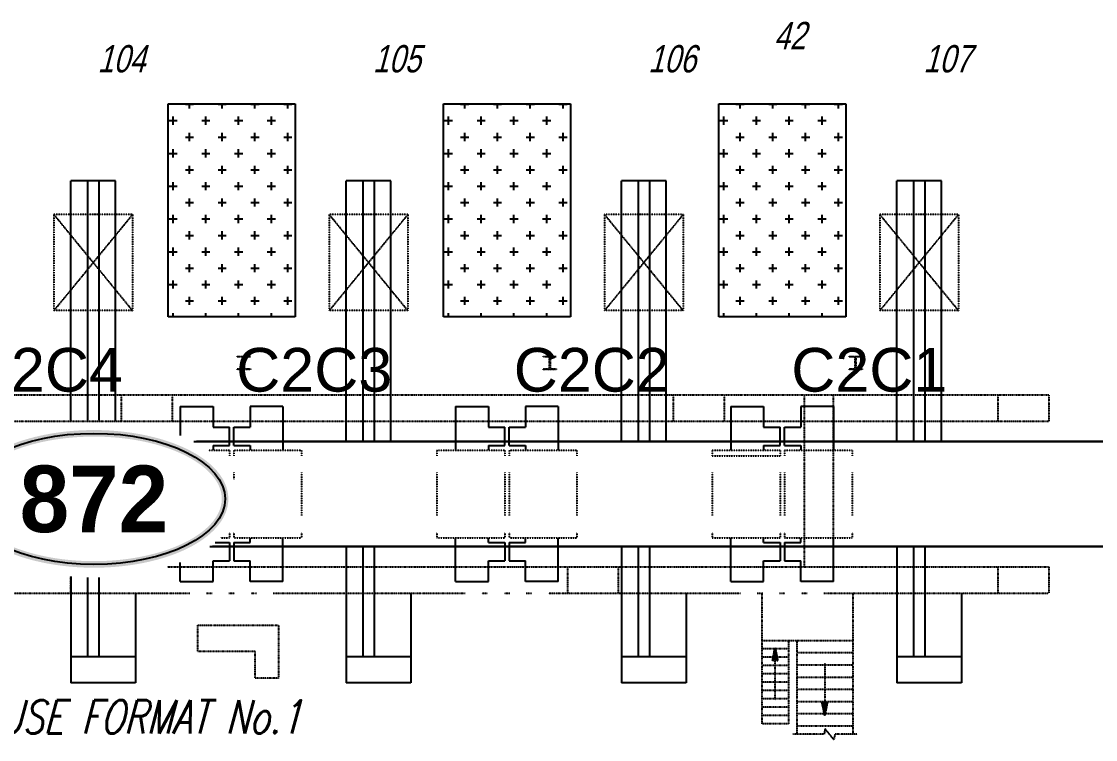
# Model space of a CAD drawing. Header units: millimetres. Extents: x -1732 to 458256, y -4349 to 130988.
# Drawn here: x 47400 to 71978, y 63713 to 80144 of the extents above; entities that cross this region are included whole.
import ezdxf
from ezdxf.enums import TextEntityAlignment as Align

# ---------------------------------------------------------------- set-up
doc = ezdxf.new("R2010")
doc.units = ezdxf.units.MM
doc.header["$LTSCALE"] = 0.01
doc.header["$MEASUREMENT"] = 0
doc.linetypes.add('HIDDEN2', pattern=[4.7625, 3.175, -1.5875])
doc.linetypes.add('PHANTOM2', pattern=[31.75, 15.875, -3.175, 3.175, -3.175, 3.175, -3.175])
for name, color, linetype in [('Entreposage des rouleaux', 251, 'CONTINUOUS'), ('F-E-EQP', 251, 'CONTINUOUS'), ('F-E-EQP-PH2', 251, 'PHANTOM2'), ('F-E-EQP-TXT-MV2', 251, 'CONTINUOUS'), ('F-N-EQP', 251, 'CONTINUOUS'), ('NODETEXT', 5, 'CONTINUOUS'), ('NODETEXTOLD', 5, 'CONTINUOUS'), ('S-E-ACI', 251, 'PHANTOM2'), ('TEX', 5, 'CONTINUOUS')]:
    doc.layers.add(name, color=color, linetype=linetype)
doc.styles.add('CONTOUR', font='BOLD.SHX', dxfattribs={"height": 1600})
doc.styles.add('R15', font='arial.ttf', dxfattribs={"height": 1.5})
doc.styles.add('ROMANS', font='ROMANS.SHX', dxfattribs={"width": 0.75, "oblique": 15})
doc.styles.add('TEXTXP', font='arial.ttf', dxfattribs={"width": 0.75, "oblique": 15})

msp = doc.modelspace()

# ---------------------------------------------------------------- hatches: boundary and pattern name
at = {"layer": 'Entreposage des rouleaux', "linetype": 'Continuous'}
h = msp.add_hatch(dxfattribs=at)
h.set_pattern_fill('CROSS', color=256, scale=1500)
h.set_pattern_definition([(0, (-59100.03, -38000), (375, 375), [187.5, -562.5]), (90, (-59006.28, -38093.75), (-375, 375), [187.5, -562.5])])
h.paths.add_polyline_path([(53662.96978, 78259.73333), (50759.61488, 78259.73333), (50759.61488, 73385.636), (53662.96978, 73385.636)])
h = msp.add_hatch(dxfattribs=at)
h.set_pattern_fill('CROSS', color=256, scale=1500)
h.set_pattern_definition([(0, (-52800.02, -38000), (375, 375), [187.5, -562.5]), (90, (-52706.27, -38093.75), (-375, 375), [187.5, -562.5])])
h.paths.add_polyline_path([(59962.97776, 78259.73333), (57059.62285, 78259.73333), (57059.62285, 73385.636), (59962.97776, 73385.636)])
h = msp.add_hatch(dxfattribs=at)
h.set_pattern_fill('CROSS', color=256, scale=1500)
h.set_pattern_definition([(0, (-46500, -38000), (375, 375), [187.5, -562.5]), (90, (-46406.26, -38093.75), (-375, 375), [187.5, -562.5])])
h.paths.add_polyline_path([(66262.98573, 78259.73333), (63359.63083, 78259.73333), (63359.63083, 73385.636), (66262.98573, 73385.636)])
at = {"layer": 'F-E-EQP-TXT-MV2', "linetype": 'Continuous'}
h = msp.add_hatch(color=256, dxfattribs=at)
edge = h.paths.add_edge_path(flags=16)
edge.add_spline(control_points=[(46133.66704, 69219.34124), (46133.66704, 69184.89918), (46136.30078, 69150.45609), (46146.86511, 69081.57717), (46154.79696, 69047.13991), (46176.0282, 68978.33366), (46189.32916, 68943.96452), (46221.36413, 68875.43639), (46240.09918, 68841.27817), (46283.02093, 68773.38323), (46307.20794, 68739.6475), (46360.98496, 68672.84951), (46390.57481, 68639.78802), (46455.04045, 68574.60365), (46489.9159, 68542.48124), (46564.77549, 68479.435), (46604.7593, 68448.51139), (46689.60856, 68388.1078), (46734.47375, 68358.6279), (46828.81796, 68301.33777), (46878.29679, 68273.52756), (46981.56673, 68219.7827), (47035.3577, 68193.84804), (47146.92186, 68144.04014), (47204.69492, 68120.16689), (47323.86864, 68074.64816), (47385.2692, 68053.00267), (47511.32192, 68012.08677), (47575.97399, 67992.81636), (47708.1352, 67956.77935), (47775.64425, 67940.01275), (47913.10882, 67909.09365), (47983.06426, 67894.94116), (48124.99742, 67869.34235), (48196.97506, 67857.89601), (48367.7972, 67834.28982), (48467.28902, 67823.26454), (48668.06542, 67806.39109), (48769.34962, 67800.54291), (48972.60332, 67794.09121), (49074.57245, 67793.48769), (49278.08173, 67797.53224), (49379.6215, 67802.18032), (49581.16207, 67816.67445), (49681.16249, 67826.52049), (49878.52969, 67851.2964), (49975.89611, 67866.22626), (50166.92693, 67900.9954), (50260.59097, 67920.83468), (50443.18581, 67965.18803), (50532.11624, 67989.70212), (50704.26049, 68043.11014), (50787.47393, 68072.0041), (50947.25984, 68133.81575), (51023.83187, 68166.7335), (51169.48184, 68236.17386), (51238.55919, 68272.69654), (51357.16284, 68342.24266), (51408.00091, 68374.77011), (51503.66258, 68441.64705), (51548.48573, 68475.99643), (51631.80106, 68546.18094), (51670.29269, 68582.01569), (51740.70476, 68654.81213), (51772.62468, 68691.77299), (51829.74664, 68766.45756), (51854.94856, 68804.17987), (51898.5932, 68880.05158), (51917.03685, 68918.19931), (51947.21949, 68994.66252), (51958.96077, 69032.97726), (51975.84109, 69109.63278), (51980.98273, 69147.97508), (51984.73526, 69224.65436), (51983.34693, 69262.99471), (51974.02147, 69339.67174), (51966.08256, 69378.01121), (51943.56322, 69454.61839), (51928.98009, 69492.88656), (51893.07979, 69569.15997), (51871.76088, 69607.1639), (51822.36927, 69682.61135), (51794.29616, 69720.05323), (51731.48132, 69794.02256), (51696.73997, 69830.54885), (51620.77676, 69902.32099), (51579.55548, 69937.56623), (51490.90729, 70006.42497), (51443.4809, 70040.03822), (51342.76693, 70105.30835), (51289.47974, 70136.96518), (51177.44451, 70198.02845), (51118.69675, 70227.43491), (50996.1867, 70283.73439), (50932.42462, 70310.62743), (50800.37096, 70361.66713), (50732.07956, 70385.81381), (50591.48541, 70431.15711), (50519.18282, 70452.35374), (50371.1128, 70491.62183), (50295.34552, 70509.69329), (50140.9167, 70542.56413), (50062.2553, 70557.3635), (49902.62867, 70583.57131), (49821.66358, 70594.97974), (49658.03575, 70614.31484), (49575.37316, 70622.2415), (49408.96806, 70634.55033), (49325.2257, 70638.9325), (49157.28618, 70644.11779), (49073.08916, 70644.92091), (48904.86849, 70642.9418), (48820.84499, 70640.15955), (48653.59838, 70631.03162), (48570.37541, 70624.68593), (48405.35142, 70608.48121), (48323.55054, 70598.62218), (48161.98261, 70575.46905), (48082.2157, 70562.17494), (47925.3137, 70532.25796), (47848.17876, 70515.63508), (47697.12067, 70479.19491), (47623.19767, 70459.3776), (47479.12125, 70416.71105), (47408.96798, 70393.86178), (47272.96242, 70345.32214), (47207.11028, 70319.63174), (47080.20741, 70265.62959), (47019.15686, 70237.3178), (46902.32149, 70178.32233), (46846.53691, 70147.63862), (46740.65526, 70084.1793), (46690.55853, 70051.40371), (46596.42324, 69984.07149), (46552.38514, 69949.515), (46470.67488, 69878.96066), (46433.00328, 69842.96323), (46364.25533, 69769.88773), (46333.17949, 69732.81056), (46277.75683, 69657.9383), (46253.41004, 69620.14469), (46211.47347, 69544.1685), (46193.8826, 69505.98753), (46165.39374, 69429.4828), (46154.49333, 69391.15954), (46139.28228, 69314.49608), (46134.96916, 69276.15405), (46133.7513, 69231.65667), (46133.66704, 69225.49895), (46133.66704, 69219.34124)], knot_values=[0, 0, 0, 0, 0.07653791, 0.07653791, 0.1530758201, 0.1530758201, 0.2296137301, 0.2296137301, 0.3061516401, 0.3061516401, 0.3826895501, 0.3826895501, 0.4592274602, 0.4592274602, 0.5357653702, 0.5357653702, 0.6123032802, 0.6123032802, 0.6888411903, 0.6888411903, 0.7653791003, 0.7653791003, 0.8419170103, 0.8419170103, 0.9184549203, 0.9184549203, 0.9949928304, 0.9949928304, 1.0715307404, 1.0715307404, 1.1480686504, 1.1480686504, 1.2246065605, 1.2246065605, 1.3011444705, 1.3011444705, 1.4042708289, 1.4042708289, 1.5073971874, 1.5073971874, 1.6105235458, 1.6105235458, 1.7136499042, 1.7136499042, 1.8167762627, 1.8167762627, 1.9199026211, 1.9199026211, 2.0230289795, 2.0230289795, 2.126155338, 2.126155338, 2.2292816964, 2.2292816964, 2.3324080548, 2.3324080548, 2.4355344133, 2.4355344133, 2.5207336817, 2.5207336817, 2.6059329501, 2.6059329501, 2.6911322186, 2.6911322186, 2.776331487, 2.776331487, 2.8615307555, 2.8615307555, 2.9467300239, 2.9467300239, 3.0319292923, 3.0319292923, 3.1171285608, 3.1171285608, 3.2023278292, 3.2023278292, 3.2875270976, 3.2875270976, 3.3727263661, 3.3727263661, 3.4579256345, 3.4579256345, 3.5431249029, 3.5431249029, 3.6283241714, 3.6283241714, 3.7135234398, 3.7135234398, 3.7987227083, 3.7987227083, 3.8839219767, 3.8839219767, 3.9691212451, 3.9691212451, 4.0543205136, 4.0543205136, 4.139519782, 4.139519782, 4.2247190504, 4.2247190504, 4.3099183189, 4.3099183189, 4.3951175873, 4.3951175873, 4.4803168557, 4.4803168557, 4.5655161242, 4.5655161242, 4.6507153926, 4.6507153926, 4.7359146611, 4.7359146611, 4.8211139295, 4.8211139295, 4.9063131979, 4.9063131979, 4.9915124664, 4.9915124664, 5.0767117348, 5.0767117348, 5.1619110032, 5.1619110032, 5.2471102717, 5.2471102717, 5.3323095401, 5.3323095401, 5.4175088085, 5.4175088085, 5.502708077, 5.502708077, 5.5879073454, 5.5879073454, 5.6731066139, 5.6731066139, 5.7583058823, 5.7583058823, 5.8435051507, 5.8435051507, 5.9287044192, 5.9287044192, 6.0139036876, 6.0139036876, 6.099102956, 6.099102956, 6.1843022245, 6.1843022245, 6.2695014929, 6.2695014929, 6.2831853072, 6.2831853072, 6.2831853072, 6.2831853072], degree=3, periodic=0)
edge = h.paths.add_edge_path()
edge.add_spline(control_points=[(45983.66704, 69219.34124), (45983.66704, 69189.88111), (45985.24632, 69160.42117), (45991.54798, 69101.65368), (45996.27019, 69072.34644), (46008.81354, 69014.02665), (46016.63442, 68985.01427), (46035.30894, 68927.40856), (46046.16232, 68898.81524), (46070.82197, 68842.15121), (46084.62804, 68814.08041), (46123.5546, 68743.15315), (46150.70429, 68700.72764), (46211.60063, 68617.59222), (46245.34719, 68576.88111), (46319.1144, 68497.36908), (46359.13538, 68458.56744), (46459.04149, 68370.83256), (46521.16578, 68322.6826), (46655.06843, 68230.42774), (46726.84771, 68186.32289), (46879.21602, 68102.54702), (46959.80536, 68062.87643), (47128.86106, 67988.34556), (47217.32734, 67953.48573), (47401.11327, 67888.92608), (47496.43262, 67859.22664), (47692.81682, 67805.29756), (47793.88123, 67781.0682), (48000.57496, 67738.33891), (48106.20378, 67719.83918), (48320.78725, 67688.77093), (48429.74136, 67676.20256), (48649.69351, 67657.13574), (48760.69098, 67650.63737), (48983.42156, 67643.78275), (49095.15411, 67643.42652), (49318.03705, 67648.86019), (49429.18689, 67654.65007), (49649.59414, 67672.3117), (49758.851, 67684.18337), (49974.18646, 67713.87758), (50080.26452, 67731.69997), (50287.99745, 67773.10101), (50389.65181, 67796.67945), (50587.34911, 67849.33948), (50683.39159, 67878.42078), (50868.74794, 67941.78226), (50958.06147, 67976.06205), (51128.92565, 68049.47498), (51210.47617, 68088.60765), (51364.87023, 68171.35219), (51437.71402, 68214.96361), (51573.83944, 68306.27696), (51637.12192, 68353.97878), (51753.34285, 68453.07973), (51806.28276, 68504.47986), (51893.01176, 68601.54614), (51928.52728, 68646.7012), (51991.49403, 68739.00736), (52018.94477, 68786.16054), (52059.85235, 68870.74682), (52075.08309, 68907.83663), (52100.41228, 68982.75376), (52110.50973, 69020.58109), (52125.42648, 69096.69798), (52130.24485, 69134.9868), (52134.52413, 69211.70241), (52133.98471, 69250.1279), (52127.55673, 69326.77557), (52121.66867, 69364.99651), (52104.63734, 69440.91743), (52093.49505, 69478.6168), (52066.11091, 69553.2297), (52049.86999, 69590.14334), (52012.47511, 69662.97954), (51991.3217, 69698.9026), (51944.29623, 69769.60108), (51918.42433, 69804.37706), (51862.15386, 69872.65624), (51831.7552, 69906.15986), (51742.07011, 69996.52073), (51678.27948, 70051.9441), (51538.38989, 70157.99505), (51462.2889, 70208.62321), (51313.28797, 70296.10074), (51242.18624, 70333.80612), (51093.08133, 70405.3065), (51015.07812, 70439.10121), (50852.92567, 70502.50231), (50768.77656, 70532.10845), (50595.1495, 70586.87844), (50505.67179, 70612.04208), (50322.26044, 70657.70458), (50228.3271, 70678.20328), (50036.92493, 70714.35076), (49939.45642, 70729.99941), (49741.94233, 70756.30337), (49641.8971, 70766.9586), (49440.21582, 70783.17712), (49338.58012, 70788.74037), (49134.72135, 70794.72315), (49032.49863, 70795.14267), (48828.47561, 70790.83407), (48726.67566, 70786.10596), (48524.5034, 70771.54606), (48424.13145, 70761.71431), (48225.80496, 70737.03815), (48127.85078, 70722.19381), (47935.32355, 70687.6287), (47840.75083, 70667.90803), (47655.91386, 70623.76879), (47565.64991, 70599.35037), (47390.31184, 70546.0323), (47305.23798, 70517.13285), (47141.10702, 70455.10193), (47062.05008, 70421.97073), (46910.71902, 70351.75082), (46838.44491, 70314.66242), (46701.38173, 70236.81931), (46636.59241, 70196.06485), (46515.14034, 70111.18856), (46458.47698, 70067.06672), (46353.87027, 69975.75738), (46305.92595, 69928.56914), (46219.32705, 69831.44043), (46180.67172, 69781.49783), (46121.38181, 69691.5934), (46098.65033, 69652.13904), (46059.11197, 69572.07016), (46042.30603, 69531.4549), (46014.85851, 69449.34608), (46004.21848, 69407.85258), (45989.28962, 69324.35463), (45985.00219, 69282.35151), (45983.75588, 69233.32095), (45983.66704, 69226.33109), (45983.66704, 69219.34124)], knot_values=[0, 0, 0, 0, 0.0535638656, 0.0535638656, 0.1071277312, 0.1071277312, 0.1606915968, 0.1606915968, 0.2142554624, 0.2142554624, 0.2678193281, 0.2678193281, 0.3510755973, 0.3510755973, 0.4343318666, 0.4343318666, 0.5175881359, 0.5175881359, 0.627780904, 0.627780904, 0.737973672, 0.737973672, 0.84816644, 0.84816644, 0.9583592081, 0.9583592081, 1.0685519761, 1.0685519761, 1.1787447442, 1.1787447442, 1.2889375122, 1.2889375122, 1.3991302802, 1.3991302802, 1.5093230483, 1.5093230483, 1.6195158163, 1.6195158163, 1.7297085844, 1.7297085844, 1.8399013524, 1.8399013524, 1.9500941204, 1.9500941204, 2.0602868885, 2.0602868885, 2.1704796565, 2.1704796565, 2.2806724246, 2.2806724246, 2.3908651926, 2.3908651926, 2.5010579606, 2.5010579606, 2.6112507287, 2.6112507287, 2.7214434967, 2.7214434967, 2.8128903506, 2.8128903506, 2.9043372045, 2.9043372045, 2.9741279175, 2.9741279175, 3.0439186305, 3.0439186305, 3.1137093434, 3.1137093434, 3.1835000564, 3.1835000564, 3.2532907694, 3.2532907694, 3.3230814824, 3.3230814824, 3.3928721954, 3.3928721954, 3.4626629084, 3.4626629084, 3.5324536214, 3.5324536214, 3.6022443344, 3.6022443344, 3.7246448493, 3.7246448493, 3.8470453642, 3.8470453642, 3.9478848034, 3.9478848034, 4.0487242427, 4.0487242427, 4.1495636819, 4.1495636819, 4.2504031212, 4.2504031212, 4.3512425604, 4.3512425604, 4.4520819997, 4.4520819997, 4.5529214389, 4.5529214389, 4.6537608782, 4.6537608782, 4.7546003174, 4.7546003174, 4.8554397567, 4.8554397567, 4.9562791959, 4.9562791959, 5.0571186351, 5.0571186351, 5.1579580744, 5.1579580744, 5.2587975136, 5.2587975136, 5.3596369529, 5.3596369529, 5.4604763921, 5.4604763921, 5.5613158314, 5.5613158314, 5.6621552706, 5.6621552706, 5.7629947099, 5.7629947099, 5.8638341491, 5.8638341491, 5.9646735884, 5.9646735884, 6.0411243106, 6.0411243106, 6.1175750329, 6.1175750329, 6.1940257551, 6.1940257551, 6.2704764774, 6.2704764774, 6.2831853072, 6.2831853072, 6.2831853072, 6.2831853072], degree=3, periodic=0)

# ---------------------------------------------------------------- linework, layer by layer
at = {"layer": 'Entreposage des rouleaux'}
for p, q in [((50759.61488, 78259.73333), (53662.96978, 78259.73333)), ((50759.61488, 73385.636), (50759.61488, 78259.73333)), ((53662.96978, 78259.73333), (53662.96978, 73385.636)), ((57059.62285, 78259.73333), (59962.97776, 78259.73333)), ((57059.62285, 73385.636), (57059.62285, 78259.73333)), ((59962.97776, 78259.73333), (59962.97776, 73385.636)), ((63359.63083, 78259.73333), (66262.98573, 78259.73333)), ((63359.63083, 73385.636), (63359.63083, 78259.73333)), ((66262.98573, 78259.73333), (66262.98573, 73385.636)), ((53662.96978, 73385.636), (50759.61488, 73385.636)), ((59962.97776, 73385.636), (57059.62285, 73385.636)), ((66262.98573, 73385.636), (63359.63083, 73385.636))]:
    msp.add_line(p, q, dxfattribs=at)
at = {"layer": 'F-E-EQP'}
for p, q in [((48528.67927, 70996.89437), (48528.67927, 76501.31452)), ((49553.67927, 76501.31452), (48528.67927, 76501.31452)), ((48913.67927, 76501.31452), (48913.67927, 71017.67178)), ((49168.67927, 76501.31452), (49168.67927, 71018.38036)), ((49553.67927, 70999.77648), (49553.67927, 76501.31452)), ((54828.68725, 70531.3254), (54828.68725, 76501.31452)), ((55853.68725, 76501.31452), (54828.68725, 76501.31452)), ((55213.68725, 76501.31452), (55213.68725, 70531.3254)), ((55468.68725, 76501.31452), (55468.68725, 70531.3254)), ((55853.68725, 70531.3254), (55853.68725, 76501.31452)), ((61128.69523, 70531.3254), (61128.69523, 76501.31452)), ((62153.69523, 76501.31452), (61128.69523, 76501.31452)), ((61513.69523, 76501.31452), (61513.69523, 70531.3254)), ((61768.69523, 76501.31452), (61768.69523, 70531.3254)), ((62153.69523, 70531.3254), (62153.69523, 76501.31452)), ((67428.7032, 70531.3254), (67428.7032, 76501.31452)), ((68453.7032, 76501.31452), (67428.7032, 76501.31452)), ((67813.7032, 76501.31452), (67813.7032, 70531.3254)), ((68068.7032, 76501.31452), (68068.7032, 70531.3254)), ((68453.7032, 70531.3254), (68453.7032, 76501.31452)), ((51033.67419, 71331.32656), (51033.67419, 70673.36788)), ((51033.67419, 71331.32656), (51783.66556, 71331.32656)), ((51783.66556, 71331.32656), (51783.66556, 70862.35563)), ((53383.66787, 71331.32656), (52633.6765, 71331.32656)), ((52633.6765, 71331.32656), (52633.6765, 70862.35563)), ((53383.66787, 71331.32656), (53383.66787, 70331.31368)), ((57333.68216, 71331.32656), (57333.68216, 70331.31368)), ((57333.68216, 71331.32656), (58083.67353, 71331.32656)), ((58083.67353, 71331.32656), (58083.67353, 70862.35563)), ((59683.67585, 71331.32656), (58933.68448, 71331.32656)), ((58933.68448, 71331.32656), (58933.68448, 70862.35563)), ((59683.67585, 71331.32656), (59683.67585, 70331.31368)), ((63633.66271, 71331.32656), (63633.66271, 70331.31368)), ((63633.66271, 71331.32656), (64383.68151, 71331.32656)), ((64383.68151, 71331.32656), (64383.68151, 70862.35563)), ((65983.68383, 71331.32656), (65233.66502, 71331.32656)), ((65233.66502, 71331.32656), (65233.66502, 70862.35563)), ((65983.68383, 71331.32656), (65983.68383, 70331.31368)), ((51783.66556, 70862.35563), (52158.67039, 70862.35563)), ((52158.67039, 70438.56634), (52158.67039, 70862.35563)), ((52258.66253, 70438.56634), (52258.66253, 70862.35563)), ((52258.66253, 70862.35563), (52633.6765, 70862.35563)), ((58083.67353, 70862.35563), (58458.67836, 70862.35563)), ((58458.67836, 70438.56634), (58458.67836, 70862.35563)), ((58558.67051, 70438.56634), (58558.67051, 70862.35563)), ((58558.67051, 70862.35563), (58933.68448, 70862.35563)), ((64383.68151, 70862.35563), (64758.65891, 70862.35563)), ((64758.65891, 70438.56634), (64758.65891, 70862.35563)), ((64858.67848, 70438.56634), (64858.67848, 70862.35563)), ((64858.67848, 70862.35563), (65233.66502, 70862.35563)), ((51347.67217, 70531.3254), (76635.6864, 70531.3254)), ((76566.71277, 70531.34054), (51405.62972, 70531.34054)), ((51783.66556, 70438.56634), (51783.66556, 70331.31368)), ((51783.66556, 70438.56634), (52158.67039, 70438.56634)), ((52258.66253, 70438.56634), (52633.6765, 70438.56634)), ((52633.6765, 70438.56634), (52633.6765, 70331.31368)), ((58083.67353, 70438.56634), (58083.67353, 70331.31368)), ((58083.67353, 70438.56634), (58458.67836, 70438.56634)), ((58558.67051, 70438.56634), (58933.68448, 70438.56634)), ((58933.68448, 70438.56634), (58933.68448, 70331.31368)), ((64383.68151, 70438.56634), (64383.68151, 70331.31368)), ((64383.68151, 70438.56634), (64758.65891, 70438.56634)), ((64858.67848, 70438.56634), (65233.66502, 70438.56634)), ((65233.66502, 70438.56634), (65233.66502, 70331.31368)), ((52633.6765, 68224.09013), (52633.6765, 68331.31536)), ((53383.66787, 67331.32991), (53383.66787, 68331.31536)), ((57333.68216, 67331.32991), (57333.68216, 68331.31536)), ((58083.67353, 68224.09013), (58083.67353, 68331.31536)), ((58933.68448, 68224.09013), (58933.68448, 68331.31536)), ((59683.67585, 67331.32991), (59683.67585, 68331.31536)), ((63633.66271, 67331.32991), (63633.66271, 68331.31536)), ((64383.68151, 68224.09013), (64383.68151, 68331.31536)), ((65233.66502, 68224.09013), (65233.66502, 68331.31536)), ((65983.68383, 67331.32991), (65983.68383, 68331.31536)), ((51713.26718, 68131.32193), (76635.6864, 68131.32193)), ((76566.71277, 68131.37887), (51771.50064, 68131.37887)), ((51831.50919, 68224.09013), (52158.67039, 68224.09013)), ((52158.67039, 68224.09013), (52158.67039, 67800.26426)), ((52258.66253, 68224.09013), (52633.6765, 68224.09013)), ((52258.66253, 68224.09013), (52258.66253, 67800.26426)), ((54828.68725, 68131.32193), (54828.68725, 65011.31452)), ((55213.68725, 68131.32193), (55213.68725, 65606.31452)), ((55468.68725, 68131.32193), (55468.68725, 65606.31452)), ((58083.67353, 68224.09013), (58458.67836, 68224.09013)), ((58458.67836, 68224.09013), (58458.67836, 67800.26426)), ((58558.67051, 68224.09013), (58933.68448, 68224.09013)), ((58558.67051, 68224.09013), (58558.67051, 67800.26426)), ((61128.69523, 68131.32193), (61128.69523, 65011.31452)), ((61513.69523, 68131.32193), (61513.69523, 65606.31452)), ((61768.69523, 68131.32193), (61768.69523, 65606.31452)), ((64383.68151, 68224.09013), (64758.65891, 68224.09013)), ((64758.65891, 68224.09013), (64758.65891, 67800.26426)), ((64858.67848, 68224.09013), (65233.66502, 68224.09013)), ((64858.67848, 68224.09013), (64858.67848, 67800.26426)), ((67428.7032, 68131.32193), (67428.7032, 65011.31452)), ((67813.7032, 68131.32193), (67813.7032, 65606.31452)), ((68068.7032, 68131.32193), (68068.7032, 65606.31452)), ((51033.67419, 67331.32991), (51033.67419, 67765.31465)), ((51783.66556, 67331.32991), (51783.66556, 67800.26426)), ((51783.66556, 67800.26426), (52158.67039, 67800.26426)), ((52258.66253, 67800.26426), (52633.6765, 67800.26426)), ((52633.6765, 67331.32991), (52633.6765, 67800.26426)), ((58083.67353, 67331.32991), (58083.67353, 67800.26426)), ((58083.67353, 67800.26426), (58458.67836, 67800.26426)), ((58558.67051, 67800.26426), (58933.68448, 67800.26426)), ((58933.68448, 67331.32991), (58933.68448, 67800.26426)), ((64383.68151, 67331.32991), (64383.68151, 67800.26426)), ((64383.68151, 67800.26426), (64758.65891, 67800.26426)), ((64858.67848, 67800.26426), (65233.66502, 67800.26426)), ((65233.66502, 67331.32991), (65233.66502, 67800.26426)), ((48528.67927, 67441.7882), (48528.67927, 65011.31452)), ((48913.67927, 67421.01046), (48913.67927, 65606.31452)), ((49168.67927, 67420.3021), (49168.67927, 65606.31452)), ((51033.67419, 67331.32991), (51783.66556, 67331.32991)), ((53383.66787, 67331.32991), (52633.6765, 67331.32991)), ((57333.68216, 67331.32991), (58083.67353, 67331.32991)), ((59683.67585, 67331.32991), (58933.68448, 67331.32991)), ((63633.66271, 67331.32991), (64383.68151, 67331.32991)), ((65983.68383, 67331.32991), (65233.66502, 67331.32991)), ((50008.67927, 67061.50201), (50008.67927, 65011.31452)), ((56308.68725, 67061.50201), (56308.68725, 65011.31452)), ((62608.69523, 67061.50201), (62608.69523, 65011.31452)), ((68908.7032, 67061.50201), (68908.7032, 65011.31452)), ((50008.67927, 65606.31452), (48528.67927, 65606.31452)), ((56308.68725, 65606.31452), (54828.68725, 65606.31452)), ((62608.69523, 65606.31452), (61128.69523, 65606.31452)), ((68908.7032, 65606.31452), (67428.7032, 65606.31452)), ((50008.67927, 65011.31452), (48528.67927, 65011.31452)), ((56308.68725, 65011.31452), (54828.68725, 65011.31452)), ((62608.69523, 65011.31452), (61128.69523, 65011.31452)), ((68908.7032, 65011.31452), (67428.7032, 65011.31452))]:
    msp.add_line(p, q, dxfattribs=at)
at = {"layer": 'F-E-EQP', "linetype": 'HIDDEN2'}
for p, q in [((48141.24541, 75726.31452), (49941.11314, 73526.47822)), ((49941.11314, 75726.31452), (48141.24541, 73526.47822)), ((48141.24541, 75726.31452), (48141.24541, 73526.47822)), ((49941.11314, 75726.31452), (48141.24541, 75726.31452)), ((49168.67927, 75726.31452), (48913.67927, 75726.31452)), ((49941.11314, 75726.31452), (49941.11314, 73526.47822)), ((54441.25339, 75726.31452), (56241.12112, 73526.47822)), ((56241.12112, 75726.31452), (54441.25339, 73526.47822)), ((54441.25339, 75726.31452), (54441.25339, 73526.47822)), ((56241.12112, 75726.31452), (54441.25339, 75726.31452)), ((55468.68725, 75726.31452), (55213.68725, 75726.31452)), ((56241.12112, 75726.31452), (56241.12112, 73526.47822)), ((60741.26136, 75726.31452), (62541.12909, 73526.47822)), ((62541.12909, 75726.31452), (60741.26136, 73526.47822)), ((60741.26136, 75726.31452), (60741.26136, 73526.47822)), ((62541.12909, 75726.31452), (60741.26136, 75726.31452)), ((61768.69523, 75726.31452), (61513.69523, 75726.31452)), ((62541.12909, 75726.31452), (62541.12909, 73526.47822)), ((67041.26934, 75726.31452), (68841.13707, 73526.47822)), ((68841.13707, 75726.31452), (67041.26934, 73526.47822)), ((67041.26934, 75726.31452), (67041.26934, 73526.47822)), ((68841.13707, 75726.31452), (67041.26934, 75726.31452)), ((68068.7032, 75726.31452), (67813.7032, 75726.31452)), ((68841.13707, 75726.31452), (68841.13707, 73526.47822)), ((49941.11314, 73526.47822), (48141.24541, 73526.47822)), ((56241.12112, 73526.47822), (54441.25339, 73526.47822)), ((62541.12909, 73526.47822), (60741.26136, 73526.47822)), ((68841.13707, 73526.47822), (67041.26934, 73526.47822))]:
    msp.add_line(p, q, dxfattribs=at)
at = {"layer": 'F-E-EQP-PH2'}
for p, q in [((31108.71021, 71601.15447), (70908.27175, 71601.15447)), ((49685.37915, 71601.15447), (49685.37915, 71001.20161)), ((50850.2272, 71601.15447), (50850.2272, 71001.20161)), ((62311.74551, 71601.15447), (62311.74551, 71001.20161)), ((63476.59356, 71601.15447), (63476.59356, 71001.20161)), ((65321.15801, 67661.45487), (65321.15801, 71601.15447)), ((65981.15801, 67661.45487), (65981.15801, 71601.15447)), ((69743.42369, 71601.15447), (69743.42369, 71001.20161)), ((70908.27175, 71601.15447), (70908.27175, 71001.20161)), ((31708.66307, 71001.20161), (70908.27175, 71001.20161)), ((50739.60151, 67661.45487), (70908.27175, 67661.45487)), ((59892.90565, 67661.45487), (59892.90565, 67061.50201)), ((61057.7537, 67661.45487), (61057.7537, 67061.50201)), ((69743.42369, 67661.45487), (69743.42369, 67061.50201)), ((70908.27175, 67661.45487), (70908.27175, 67061.50201)), ((48519.994, 67442.53528), (48519.994, 67061.50201)), ((46861.18134, 67061.50201), (51256.18932, 67061.50201)), ((51637.18932, 67061.50201), (51764.18932, 67061.50201)), ((52145.18932, 67061.50201), (52272.18932, 67061.50201)), ((52653.18932, 67061.50201), (52780.18932, 67061.50201)), ((53161.18932, 67061.50201), (57556.16072, 67061.50201)), ((57937.16072, 67061.50201), (58064.16072, 67061.50201)), ((58445.16072, 67061.50201), (58572.16072, 67061.50201)), ((58953.16072, 67061.50201), (59080.16072, 67061.50201)), ((59461.16072, 67061.50201), (63856.16869, 67061.50201)), ((64237.16869, 67061.50201), (64364.16869, 67061.50201)), ((64340.03263, 67061.50201), (64340.03263, 64069.26517)), ((64745.16869, 67061.50201), (64872.16869, 67061.50201)), ((65253.16869, 67061.50201), (65380.16869, 67061.50201)), ((65761.16869, 67061.50201), (70908.27175, 67061.50201)), ((66423.03263, 67061.50201), (66423.03263, 63834.07483)), ((51438.4713, 66327.46886), (53285.44838, 66327.46886)), ((51438.4713, 65723.37451), (51438.4713, 66327.46886)), ((53285.44838, 66327.46886), (53285.44838, 65119.28016)), ((64340.03263, 65979.09929), (66423.03263, 65979.09929)), ((64950.03263, 65979.09929), (64950.03263, 64069.26517)), ((65139.94975, 65979.09929), (65139.94975, 63834.07483)), ((65139.94975, 65979.09929), (65139.94975, 63834.07483)), ((52748.14551, 65723.37451), (51438.4713, 65723.37451)), ((52748.14551, 65119.28016), (52748.14551, 65723.37451)), ((64950.03263, 65788.11771), (64340.03263, 65788.11771)), ((64645.03263, 64615.59815), (64645.03263, 65814.6929)), ((65139.94975, 65700.09929), (66423.03263, 65700.09929)), ((64950.03263, 65597.13613), (64340.03263, 65597.13613)), ((64950.03263, 65406.12711), (64340.03263, 65406.12711)), ((65139.94975, 65421.09929), (66423.03263, 65421.09929)), ((65781.49119, 65462.64667), (65781.49119, 64263.55192)), ((64950.03263, 65215.14553), (64340.03263, 65215.14553)), ((65139.94975, 65142.09929), (66423.03263, 65142.09929)), ((53285.44838, 65119.28016), (52748.14551, 65119.28016)), ((64950.03263, 65024.17309), (64340.03263, 65024.17309)), ((64950.03263, 64833.1915), (64340.03263, 64833.1915)), ((64950.03263, 64642.20992), (64340.03263, 64642.20992)), ((65139.94975, 64863.09929), (66423.03263, 64863.09929)), ((64950.03263, 64451.22833), (64340.03263, 64451.22833)), ((65139.94975, 64584.09929), (66423.03263, 64584.09929)), ((64950.03263, 64260.24675), (64340.03263, 64260.24675)), ((65139.94975, 64305.09929), (66423.03263, 64305.09929)), ((64950.03263, 64069.26517), (64340.03263, 64069.26517)), ((65139.94975, 64026.09929), (66423.03263, 64026.09929)), ((65791.42646, 63955.63318), (65766.29184, 63834.07483)), ((65987.14977, 63712.51735), (65791.42646, 63955.63318)), ((65766.29184, 63834.07483), (65049.02719, 63834.07483)), ((66017.52043, 63834.07483), (65987.14977, 63712.51735)), ((66520.32735, 63834.07483), (66017.52043, 63834.07483))]:
    msp.add_line(p, q, dxfattribs=at)
for points in [[(64645.03263, 65815.59815), (64706.32486, 65514.27592), (64645.36181, 65529.33609), (64585.6332, 65514.0016), (64644.40169, 65813.07441)], [(64590.04061, 65517.39403), (64590.81785, 65540.64722), (64595.38071, 65564.55878), (64595.73732, 65518.8022), (64600.62936, 65519.88119), (64599.64181, 65585.73628), (64605.75915, 65616.57899), (64605.19222, 65521.0882), (64611.5473, 65522.73412), (64610.55975, 65636.88782), (64615.87241, 65666.52352), (64615.47922, 65523.63023), (64620.04207, 65524.92868), (64620.67301, 65691.21232), (64625.83023, 65717.79393), (64626.43373, 65526.45573), (64632.43219, 65527.83647), (64629.94503, 65738.43194), (64635.57773, 65766.03767), (64635.94349, 65528.55885), (64640.91783, 65529.96703), (64639.36335, 65785.71556), (64645.12407, 65814.72033), (64645.38924, 65531.19232), (64650.91222, 65529.87559), (64648.59879, 65796.6335), (64655.01787, 65765.9188), (64655.08188, 65528.91547), (64661.26323, 65527.20554), (64660.72373, 65737.92902), (64666.27414, 65710.44215), (64666.39301, 65526.00767), (64670.95587, 65524.92868), (64671.16618, 65686.47573), (64676.02164, 65662.47273), (64675.83876, 65523.63023), (64680.19131, 65522.64268), (64680.09987, 65642.04503), (64685.71428, 65614.32043), (64685.34852, 65521.53626), (64689.93881, 65520.09151), (64690.12169, 65593.08806), (64696.00128, 65563.41578), (64695.90984, 65518.83878), (64700.4727, 65517.69578), (64700.50013, 65540.55578)], [(65781.49119, 64262.64667), (65720.19895, 64563.9689), (65781.162, 64548.90873), (65840.89061, 64564.24322), (65782.12212, 64265.17041)], [(65836.4832, 64560.85079), (65835.70596, 64537.5976), (65831.14311, 64513.68604), (65830.78649, 64559.44262), (65825.89445, 64558.36363), (65826.882, 64492.50854), (65820.76467, 64461.66583), (65821.33159, 64557.15662), (65814.97651, 64555.5107), (65815.96407, 64441.357), (65810.6514, 64411.7213), (65811.04459, 64554.61459), (65806.48174, 64553.31614), (65805.8508, 64387.0325), (65800.69359, 64360.45089), (65800.09008, 64551.78909), (65794.09162, 64550.40835), (65796.57879, 64339.81288), (65790.94608, 64312.20715), (65790.58032, 64549.68597), (65785.60599, 64548.27779), (65787.16047, 64292.52926), (65781.39975, 64263.52449), (65781.13457, 64547.0525), (65775.61159, 64548.36923), (65777.92503, 64281.61132), (65771.50594, 64312.32602), (65771.44193, 64549.32935), (65765.26059, 64551.03928), (65765.80008, 64340.3158), (65760.24967, 64367.80267), (65760.1308, 64552.23715), (65755.56795, 64553.31614), (65755.35763, 64391.76909), (65750.50217, 64415.77209), (65750.68505, 64554.61459), (65746.33251, 64555.60214), (65746.42395, 64436.19979), (65740.80953, 64463.92439), (65741.17529, 64556.70856), (65736.585, 64558.15331), (65736.40212, 64485.15676), (65730.52253, 64514.82904), (65730.61397, 64559.40604), (65726.05111, 64560.54904), (65726.02368, 64537.68904)]]:
    msp.add_lwpolyline(points, dxfattribs=at)
at = {"layer": 'F-E-EQP-TXT-MV2'}
msp.add_ellipse((49058.66704, 69219.34124), major_axis=(-3000, 0), ratio=0.5, dxfattribs=at)
at = {"layer": 'F-N-EQP', "color": 9, "linetype": 'HIDDEN2'}
for p, q in [((51679.94938, 70331.31368), (52158.67039, 70331.31368)), ((52158.67953, 70331.31368), (52158.67953, 70204.31368)), ((52258.66253, 70331.31368), (53808.64591, 70331.31368)), ((52258.69911, 70331.31368), (52258.69911, 70204.31368)), ((53808.69163, 70331.31368), (53808.69163, 70204.31368)), ((56908.6584, 70331.31368), (58458.67836, 70331.31368)), ((56908.6584, 70331.31368), (56908.6584, 70204.31368)), ((58458.65093, 70331.31368), (58458.65093, 70204.31368)), ((58558.67051, 70331.31368), (60108.66303, 70331.31368)), ((58558.67051, 70331.31368), (58558.67051, 70204.31368)), ((60108.66303, 70331.31368), (60108.66303, 70204.31368)), ((63208.66638, 70331.31368), (64758.65891, 70331.31368)), ((63208.66638, 70331.31368), (63208.66638, 70204.31368)), ((64758.65891, 70331.31368), (64758.65891, 70204.31368)), ((64858.67848, 70331.31368), (66408.67101, 70331.31368)), ((64858.67848, 70331.31368), (64858.67848, 70204.31368)), ((66408.67101, 70331.31368), (66408.67101, 70204.31368)), ((63208.66638, 70204.31368), (64758.65891, 70204.31368)), ((52258.69911, 69823.31368), (52258.69911, 69672.54836)), ((53808.69163, 69823.31368), (53808.69163, 68839.31536)), ((56908.6584, 69823.31368), (56908.6584, 68839.31536)), ((58458.65093, 69823.31368), (58458.65093, 68839.31536)), ((58558.67051, 69823.31368), (58558.67051, 68839.31536)), ((60108.66303, 69823.31368), (60108.66303, 68839.31536)), ((63208.66638, 69823.31368), (63208.66638, 68839.31536)), ((64758.65891, 69823.31368), (64758.65891, 68839.31536)), ((64858.67848, 69823.31368), (64858.67848, 68839.31536)), ((66408.67101, 69823.31368), (66408.67101, 68839.31536)), ((51948.98748, 68331.31536), (52158.67039, 68331.31536)), ((52158.67953, 68458.31536), (52158.67953, 68331.31536)), ((52258.66253, 68331.31536), (53808.68249, 68331.31536)), ((52258.69911, 68458.31536), (52258.69911, 68331.31536)), ((53808.69163, 68458.31536), (53808.69163, 68331.31536)), ((56908.6584, 68458.31536), (56908.6584, 68331.31536)), ((56908.6584, 68331.31536), (58458.67836, 68331.31536)), ((58458.65093, 68458.31536), (58458.65093, 68331.31536)), ((58558.67051, 68458.31536), (58558.67051, 68331.31536)), ((58558.67051, 68331.31536), (60108.66303, 68331.31536)), ((60108.66303, 68458.31536), (60108.66303, 68331.31536)), ((63208.66638, 68458.31536), (63208.66638, 68331.31536)), ((63208.66638, 68331.31536), (64758.65891, 68331.31536)), ((64758.65891, 68458.31536), (64758.65891, 68331.31536)), ((64858.67848, 68458.31536), (64858.67848, 68331.31536)), ((64858.67848, 68331.31536), (66408.67101, 68331.31536)), ((66408.67101, 68458.31536), (66408.67101, 68331.31536))]:
    msp.add_line(p, q, dxfattribs=at)
at = {"layer": 'S-E-ACI'}
for points in [[(52339.15801, 72181.28207), (52339.15801, 72196.28207), (52481.65801, 72196.28207), (52481.65801, 72466.28207), (52339.15801, 72466.28207), (52339.15801, 72481.28207), (52639.15801, 72481.28207), (52639.15801, 72466.28207), (52496.65801, 72466.28207), (52496.65801, 72196.28207), (52639.15801, 72196.28207), (52639.15801, 72181.28207)], [(59339.15801, 72181.28207), (59339.15801, 72196.28207), (59481.65801, 72196.28207), (59481.65801, 72466.28207), (59339.15801, 72466.28207), (59339.15801, 72481.28207), (59639.15801, 72481.28207), (59639.15801, 72466.28207), (59496.65801, 72466.28207), (59496.65801, 72196.28207), (59639.15801, 72196.28207), (59639.15801, 72181.28207)], [(66339.15801, 72181.28207), (66339.15801, 72196.28207), (66481.65801, 72196.28207), (66481.65801, 72466.28207), (66339.15801, 72466.28207), (66339.15801, 72481.28207), (66639.15801, 72481.28207), (66639.15801, 72466.28207), (66496.65801, 72466.28207), (66496.65801, 72196.28207), (66639.15801, 72196.28207), (66639.15801, 72181.28207)]]:
    msp.add_lwpolyline(points, close=True, dxfattribs=at)

# ---------------------------------------------------------------- texts
at = {"layer": 'F-E-EQP-TXT-MV2', "style": 'CONTOUR'}
msp.add_text('872', height=1524, dxfattribs=at).set_placement((49058.66704, 69219.34124), align=Align.MIDDLE_CENTER)
at = {"layer": 'F-E-EQP-TXT-MV2', "style": 'ROMANS', "oblique": 15, "width": 0.749973}
msp.add_text('COUPEUSE FORMAT No.1', height=762, dxfattribs=at).set_placement((49058.66704, 64231.46447), align=Align.MIDDLE_CENTER)
at = {"layer": 'NODETEXT', "style": 'TEXTXP', "oblique": 15, "width": 0.75}
for s, p in [('42', (64614.40947, 79509.95515)), ('104', (49139.50968, 78979.36484)), ('105', (55439.33249, 78979.36484)), ('106', (61739.21016, 78979.36484)), ('107', (68037.11273, 78979.36484))]:
    msp.add_text(s, height=625, dxfattribs=at).set_placement(p)
at = {"layer": 'NODETEXTOLD', "style": 'TEXTXP', "oblique": 15, "width": 0.75}
for s, p in [('42', (64614.40947, 79509.95515)), ('104', (49139.50968, 78979.36484)), ('105', (55439.33249, 78979.36484)), ('106', (61739.21016, 78979.36484)), ('107', (68037.11273, 78979.36484))]:
    msp.add_text(s, height=625, dxfattribs=at).set_placement(p)
at = {"layer": 'TEX', "style": 'R15'}
for s, p in [('C2C4', (46150.83318, 71673.19233)), ('C2C3', (52313.78918, 71673.19233)), ('C2C2', (58664.77556, 71673.19233)), ('C2C1', (65015.76193, 71673.19233))]:
    msp.add_text(s, height=1000, dxfattribs=at).set_placement(p)

doc.saveas('drawing.dxf')
